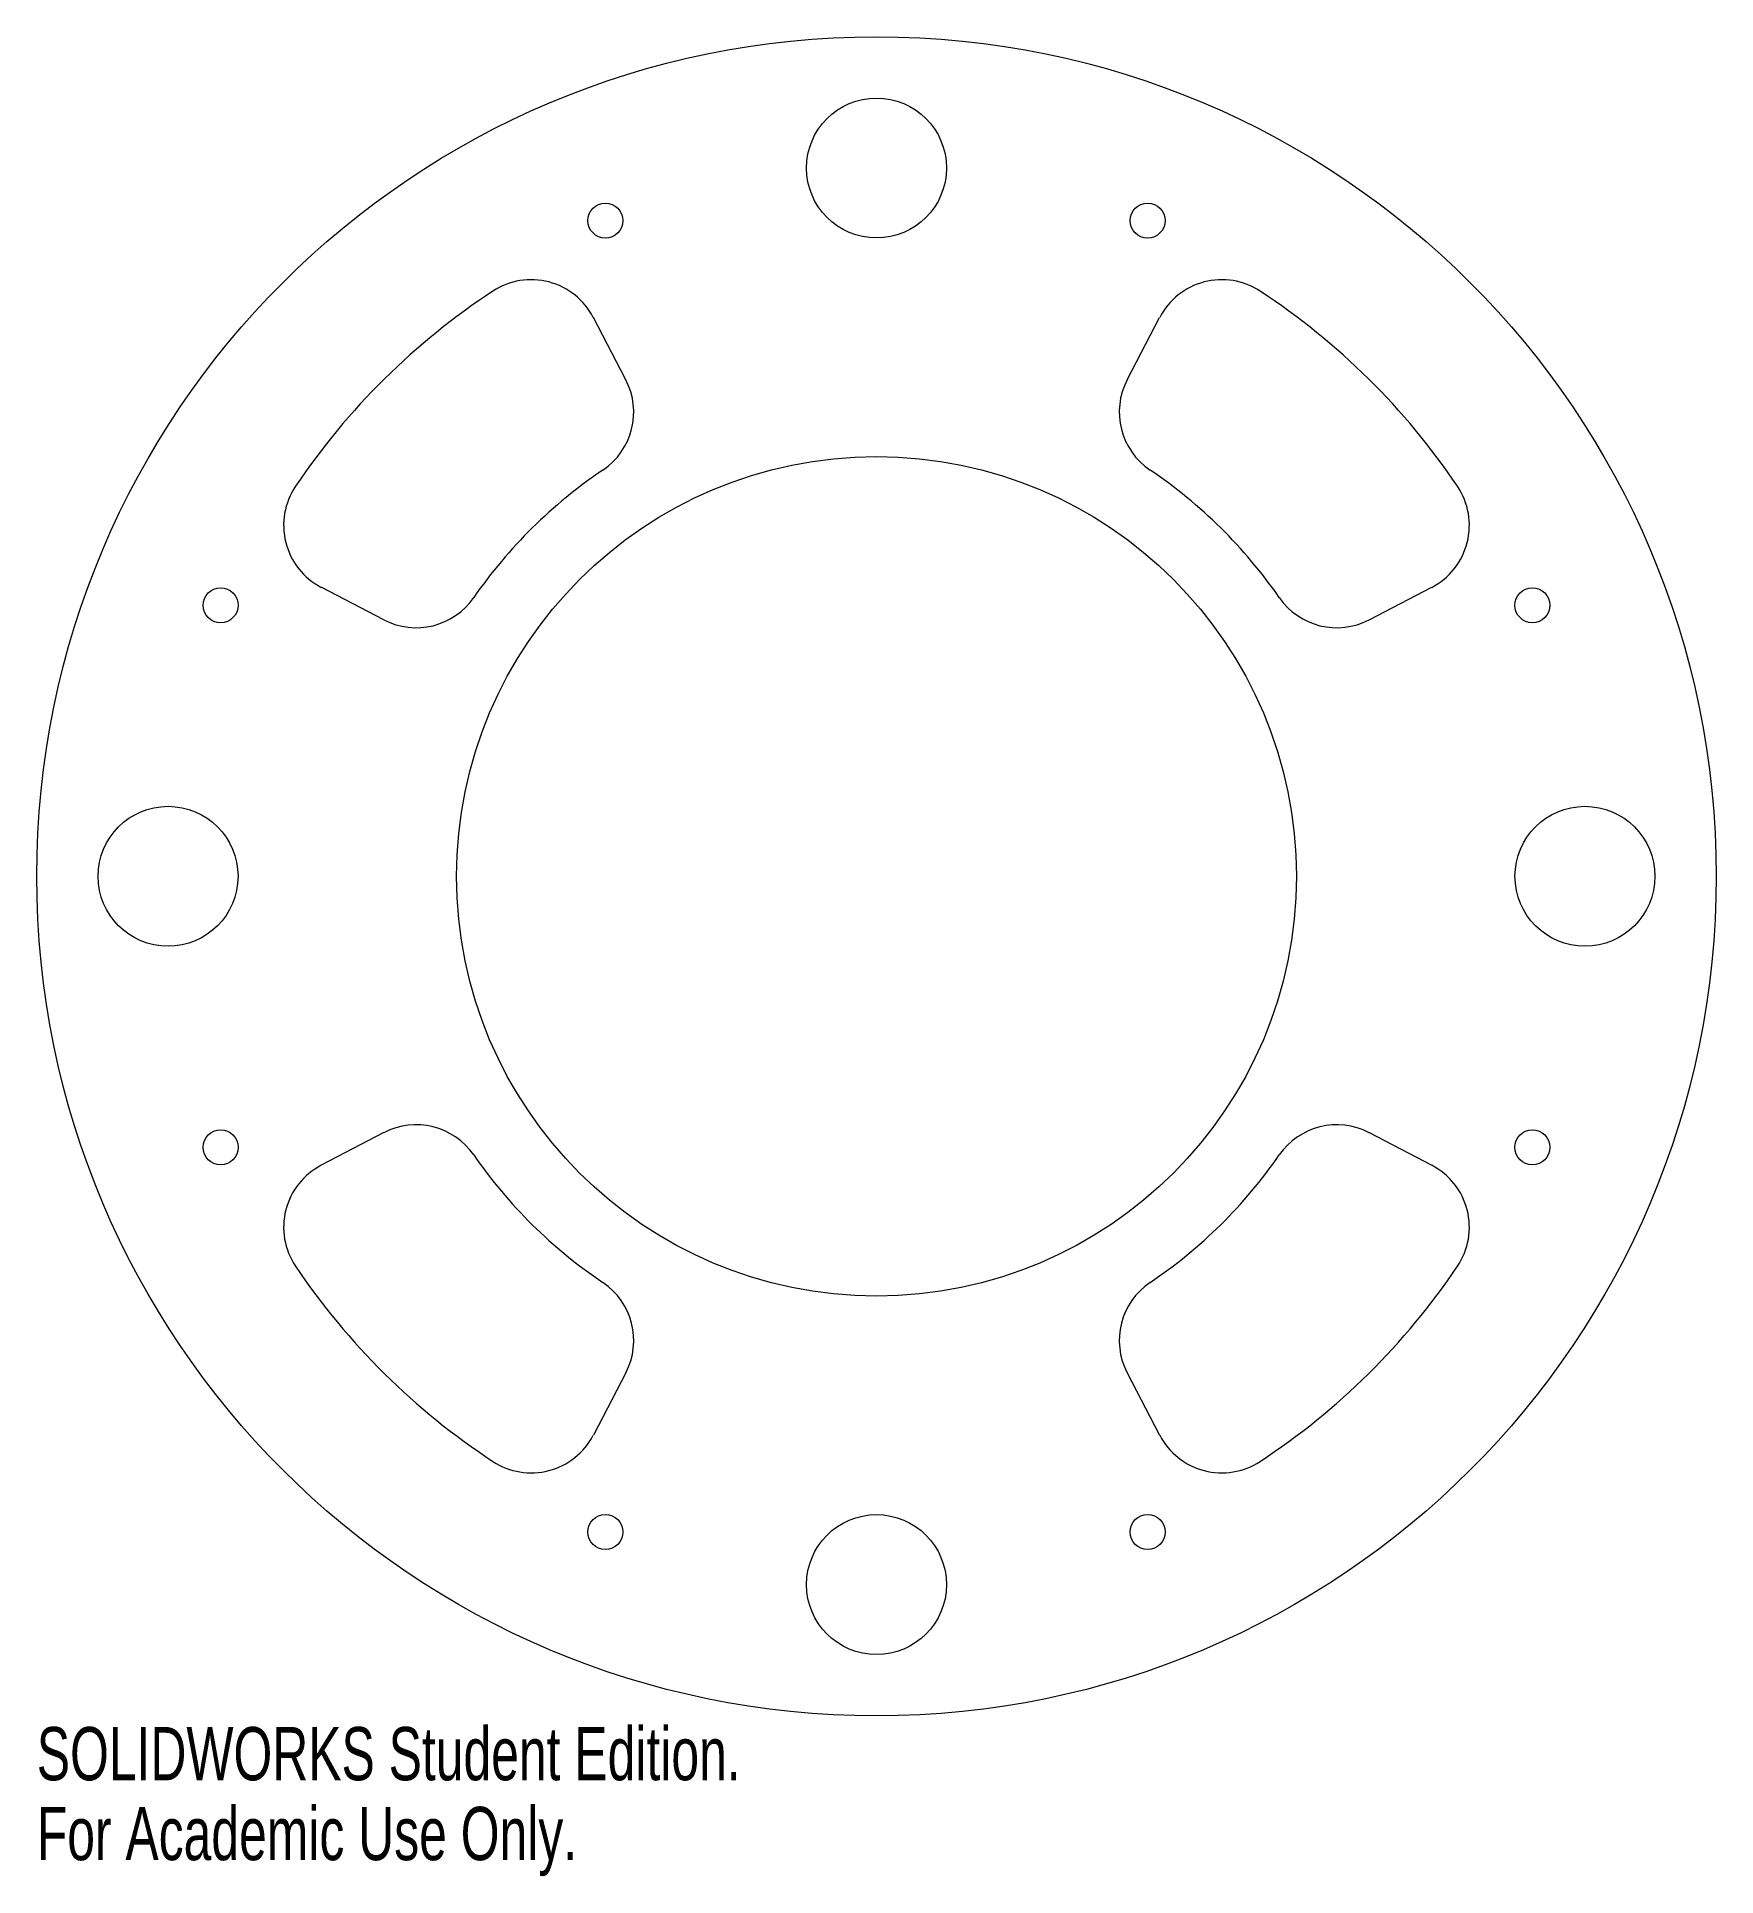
# Model space of a CAD drawing. Header units: millimetres. Extents: x -76 to 76, y -91 to 76.
import ezdxf

# ---------------------------------------------------------------- set-up
doc = ezdxf.new("R2010")
doc.units = ezdxf.units.MM
doc.styles.add('SLDTEXTSTYLE0', font='TXT', dxfattribs={"width": 0.7})

msp = doc.modelspace()

# ---------------------------------------------------------------- linework, layer by layer
at = {"color": 7, "linetype": 'Continuous', "lineweight": 15}
for p, q in [((-22.74, 45.07), (-25.69, 50.73)), ((22.74, 45.07), (25.69, 50.73)), ((-44.71, 23.27), (-50.38, 26.23)), ((44.71, 23.27), (50.38, 26.23)), ((-44.71, -23.27), (-50.38, -26.23)), ((44.71, -23.27), (50.38, -26.23)), ((-22.74, -45.07), (-25.69, -50.73)), ((22.74, -45.07), (25.69, -50.73))]:
    msp.add_line(p, q, dxfattribs=at)
for centre, radius in [((0, 0), 76.2), ((0, 64.29), 6.35), ((-24.6, 59.52), 1.59), ((24.6, 59.52), 1.59), ((0, 0), 38.1), ((-59.52, 24.6), 1.59), ((59.52, 24.6), 1.59), ((-64.29, 0), 6.35), ((64.29, 0), 6.35), ((-59.52, -24.6), 1.59), ((59.52, -24.6), 1.59), ((-24.6, -59.52), 1.59), ((0, -64.29), 6.35), ((24.6, -59.52), 1.59)]:
    msp.add_circle(centre, radius, dxfattribs=at)
for centre, radius, start, end in [((-31.33, 47.8), 6.35, 27.5, 123.2392), ((31.33, 47.8), 6.35, 56.7608, 152.5), ((0, 0), 63.5, 123.2392, 146.1206), ((0, 0), 63.5, 33.8794, 56.7608), ((-28.38, 42.14), 6.35, 303.9594, 27.5), ((28.38, 42.14), 6.35, 152.5, 236.0406), ((0, 0), 44.45, 123.9594, 145.3192), ((0, 0), 44.45, 34.6808, 56.0406), ((-47.45, 31.86), 6.35, 146.1206, 242.5), ((47.45, 31.86), 6.35, 297.5, 33.8794), ((-41.77, 28.91), 6.35, 242.5, 325.3192), ((41.77, 28.91), 6.35, 214.6808, 297.5), ((-41.77, -28.91), 6.35, 34.6808, 117.5), ((41.77, -28.91), 6.35, 62.5, 145.3192), ((-47.45, -31.86), 6.35, 117.5, 213.8794), ((0, 0), 44.45, 214.6808, 236.0406), ((0, 0), 44.45, 303.9594, 325.3192), ((47.45, -31.86), 6.35, 326.1206, 62.5), ((0, 0), 63.5, 213.8794, 236.7608), ((0, 0), 63.5, 303.2392, 326.1206), ((-28.38, -42.14), 6.35, 332.5, 56.0406), ((28.38, -42.14), 6.35, 123.9594, 207.5), ((-31.33, -47.8), 6.35, 236.7608, 332.5), ((31.33, -47.8), 6.35, 207.5, 303.2392)]:
    msp.add_arc(centre, radius, start, end, dxfattribs=at)

# ---------------------------------------------------------------- texts
at = {"color": 7, "linetype": 'Continuous', "char_height": 4.8336, "attachment_point": 1, "style": 'SLDTEXTSTYLE0'}
for s, insert in [('SOLIDWORKS Student Edition.', (-76.2, -77.22)), ('For Academic Use Only.', (-76.2, -84.47))]:
    msp.add_mtext(s, dxfattribs=dict(at, insert=insert))

doc.saveas('drawing.dxf')
